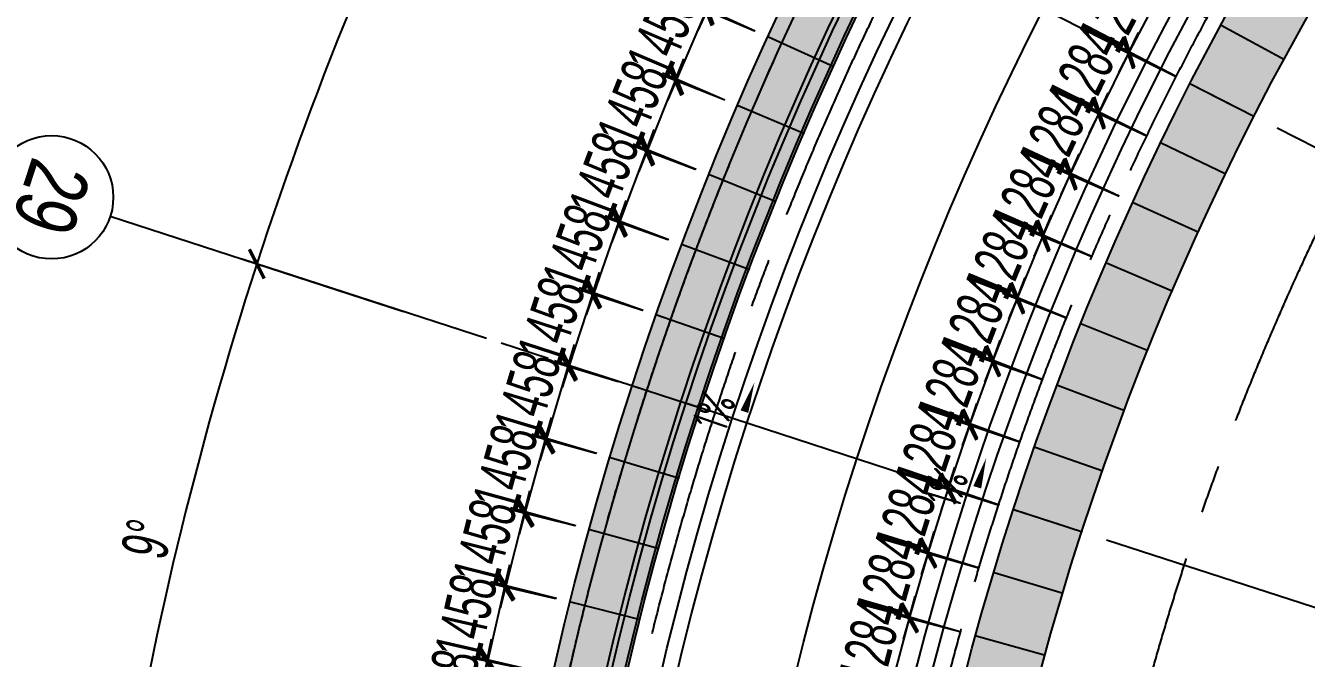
# Model space of a CAD drawing. Extents: x 104132 to 3338343, y -1228862 to 1409848.
# Drawn here: x 1687345 to 1712279, y 105280 to 117598 of the extents above; entities that cross this region are included whole.
import ezdxf
from ezdxf.enums import TextEntityAlignment as Align

# ---------------------------------------------------------------- set-up
doc = ezdxf.new("R2010")
doc.units = 0
doc.linetypes.add('CENTER', pattern=[50.8, 31.75, -6.35, 6.35, -6.35])
doc.linetypes.add('CENTER2', pattern=[28.575, 19.05, -3.175, 3.175, -3.175])
doc.layers.get('0').update_dxf_attribs({"color": 8})
doc.layers.get('Defpoints').update_dxf_attribs({"color": 8})
for name, color, linetype in [('#幕墙线-平面', 8, 'Continuous'), ('#标注', 8, 'Continuous'), ('#轴线', 8, 'CENTER2'), ('A-ROOF-DRAN', 8, 'Continuous'), ('dim', 8, 'Continuous'), ('DIM_SYMB', 8, 'Continuous'), ('DOTE', 8, 'CENTER'), ('IEL-FINE', 8, 'Continuous'), ('分水线', 8, 'Continuous'), ('女儿墙', 8, 'Continuous')]:
    doc.layers.add(name, color=color, linetype=linetype)
doc.styles.add('JHZX', font='jrs.shx', dxfattribs={"width": 0.6, "bigfont": 'jhz.shx'})
doc.styles.add('XD2008', font='xd-hzs.shx', dxfattribs={"width": 0.7, "bigfont": 'xd-hztxt.shx'})
doc.dimstyles.new('JZBZ-300', dxfattribs={"dimscale": 300, "dimtxt": 3, "dimasz": 1.5, "dimexe": 1, "dimexo": 1, "dimgap": 0.5, "dimtad": 1, "dimdec": 0, "dimdsep": 46, "dimtxsty": 'JHZX', "dimblk1": 'ARCHTICK', "dimblk2": 'ARCHTICK', "dimsah": 1, "dimcen": 0, "dimclrd": 1, "dimclre": 1, "dimclrt": 2, "dimadec": 3, "dimazin": 2, "dimtfac": 1, "dimtdec": 0, "dimtix": 1, "dimtmove": 0, "dimatfit": 3, "dimfxl": 1, "dimtolj": 1, "dimlwd": -1, "dimlwe": -1, "dimarcsym": 1})

# ---------------------------------------------------------------- blocks, each defined once
blk = doc.blocks.new('_ARCHTICK')
at = {"color": 0, "linetype": 'ByBlock', "const_width": 0.15}
blk.add_lwpolyline([(-0.5, -0.5), (0.5, 0.5)], dxfattribs=at)
blk = doc.blocks.new('*D32')
at = {"layer": '#标注', "color": 1, "ltscale": 300, "transparency": 16777216}
for p, q in [((510879, -116475), (506424, -114205)), ((506796, -126333), (502041, -124788))]:
    blk.add_line(p, q, dxfattribs=at)
blk.add_arc((571468, -147346), 72700, 153, 162, dxfattribs=at)
at = {"layer": 'Defpoints', "color": 0, "ltscale": 300, "transparency": 16777216}
for p in [(511147, -116611), (505053, -117776), (507081, -126425), (571468, -147346)]:
    blk.add_point(p, dxfattribs=at)
at = {"layer": '#标注', "color": 1, "ltscale": 300, "transparency": 16777216, "xscale": 450, "yscale": 450, "zscale": 450}
for p, rotation in [((506692, -114341), 62.99999999999964), ((502326, -124880), 251.9999999999995)]:
    blk.add_blockref('_ARCHTICK', p, dxfattribs=dict(at, rotation=rotation))
at = {"layer": '#标注', "color": 2, "ltscale": 300, "transparency": 16777216, "insert": (503747, -119295), "char_height": 900, "attachment_point": 5, "rotation": 67.5, "style": 'JHZX'}
blk.add_mtext('\\A1;9°', dxfattribs=at)
blk = doc.blocks.new('*D33')
at = {"layer": '#标注', "color": 1, "ltscale": 300, "transparency": 16777216}
for p, q in [((506796, -126333), (502041, -124788)), ((504305, -136708), (499367, -135926))]:
    blk.add_line(p, q, dxfattribs=at)
blk.add_arc((571468, -147346), 72700, 162, 171, dxfattribs=at)
at = {"layer": 'Defpoints', "color": 0, "ltscale": 300, "transparency": 16777216}
for p in [(507081, -126425), (501245, -128530), (504601, -136755), (571468, -147346)]:
    blk.add_point(p, dxfattribs=at)
at = {"layer": '#标注', "color": 1, "ltscale": 300, "transparency": 16777216, "xscale": 450, "yscale": 450, "zscale": 450}
for p, rotation in [((502326, -124880), 71.99999999999929), ((499663, -135973), 261.0000000000004)]:
    blk.add_blockref('_ARCHTICK', p, dxfattribs=dict(at, rotation=rotation))
at = {"layer": '#标注', "color": 2, "ltscale": 300, "transparency": 16777216, "insert": (500193, -130234), "char_height": 900, "attachment_point": 5, "rotation": 76.5, "style": 'JHZX'}
blk.add_mtext('\\A1;9°', dxfattribs=at)
blk = doc.blocks.new('*U1046')
blk.add_line((0, -20), (0, 0))
blk.add_circle((0, -24), 4)
at = {"style": 'JHZX', "width": 0.75}
blk.add_attdef('AXES', text='', height=4, dxfattribs=at).set_placement((0, -24), align=Align.MIDDLE_CENTER)
blk = doc.blocks.new('A$C49f573b4')
at = {"layer": '女儿墙'}
for radius in [63900, 63650]:
    blk.add_circle((0, 0), radius, dxfattribs=at)
blk = doc.blocks.new('*U481')
at = {"layer": '#幕墙线-平面', "ltscale": 300}
blk.add_line((63600, -63600), (65000, -63600), dxfattribs=at)
blk = doc.blocks.new('*U482')
at = {"layer": '#幕墙线-平面'}
for p, rotation in [((876860, -21075), 155.5714285714589), ((878166, -21651), 156.857142857173), ((879485, -22197), 158.1428571428869), ((880815, -22713), 159.4285714286004), ((882157, -23200), 160.7142857143139), ((883509, -23656), 162.0000000000278), ((884871, -24082), 163.2857142857419), ((886243, -24477), 164.571428571456), ((887622, -24841), 165.8571428571698)]:
    blk.add_blockref('*U481', p, dxfattribs=dict(at, rotation=rotation))
blk = doc.blocks.new('*U483')
at = {"layer": '#幕墙线-平面', "ltscale": 300}
blk.add_line((55800, -55800), (57200, -55800), dxfattribs=at)
blk = doc.blocks.new('*U484')
at = {"layer": '#幕墙线-平面'}
for p, rotation in [((876721, -12306), 151.7142857143123), ((877830, -12887), 153.0000000000261), ((878952, -13443), 154.2857142857403), ((880086, -13974), 155.5714285714544), ((881232, -14479), 156.8571428571679), ((882388, -14958), 158.1428571428811), ((883556, -15411), 159.4285714285947), ((884733, -15838), 160.7142857143083), ((885919, -16238), 162.0000000000221), ((887114, -16611), 163.2857142857362), ((888318, -16958), 164.57142857145)]:
    blk.add_blockref('*U483', p, dxfattribs=dict(at, rotation=rotation))
blk = doc.blocks.new('*D560')
at = {"layer": 'Defpoints', "color": 0, "ltscale": 300, "transparency": 16777216}
for p in [(839794, 51294), (838206, 50131), (839502, 49866)]:
    blk.add_point(p, dxfattribs=at)
at = {"layer": 'dim', "color": 1, "ltscale": 300, "transparency": 16777216}
for p, q in [((838498, 51560), (838588, 52001)), ((839500, 51355), (838204, 51620)), ((838498, 51560), (838206, 50131)), ((839208, 49926), (837912, 50191)), ((838206, 50131), (838115, 49690))]:
    blk.add_line(p, q, dxfattribs=at)
at = {"layer": 'dim', "color": 1, "ltscale": 300, "transparency": 16777216, "xscale": 450, "yscale": 450, "zscale": 450}
for p, rotation in [((838498, 51560), 258.4285714286028), ((838206, 50131), 78.42857142860282)]:
    blk.add_blockref('_ARCHTICK', p, dxfattribs=dict(at, rotation=rotation))
at = {"layer": 'dim', "color": 2, "ltscale": 300, "transparency": 16777216, "insert": (837764, 50966), "char_height": 900, "attachment_point": 5, "rotation": 78.4286, "style": 'JHZX'}
blk.add_mtext('\\A1;1458', dxfattribs=at)
blk = doc.blocks.new('*D561')
at = {"layer": 'Defpoints', "color": 0, "ltscale": 300, "transparency": 16777216}
for p in [(840135, 52713), (838520, 51585), (839810, 51291)]:
    blk.add_point(p, dxfattribs=at)
at = {"layer": 'dim', "color": 1, "ltscale": 300, "transparency": 16777216}
for p, q in [((838845, 53007), (838945, 53446)), ((838845, 53007), (838520, 51585)), ((839842, 52779), (838552, 53074)), ((839518, 51358), (838228, 51652)), ((838520, 51585), (838420, 51146))]:
    blk.add_line(p, q, dxfattribs=at)
at = {"layer": 'dim', "color": 1, "ltscale": 300, "transparency": 16777216, "xscale": 450, "yscale": 450, "zscale": 450}
for p, rotation in [((838845, 53007), 257.1428571428889), ((838520, 51585), 77.14285714288894)]:
    blk.add_blockref('_ARCHTICK', p, dxfattribs=dict(at, rotation=rotation))
at = {"layer": 'dim', "color": 2, "ltscale": 300, "transparency": 16777216, "insert": (838098, 52430), "char_height": 900, "attachment_point": 5, "rotation": 77.1429, "style": 'JHZX'}
blk.add_mtext('\\A1;1458', dxfattribs=at)
blk = doc.blocks.new('*D562')
at = {"layer": 'Defpoints', "color": 0, "ltscale": 300, "transparency": 16777216}
for p in [(840507, 54123), (838868, 53032), (840151, 52709)]:
    blk.add_point(p, dxfattribs=at)
at = {"layer": 'dim', "color": 1, "ltscale": 300, "transparency": 16777216}
for p, q in [((839224, 54446), (839334, 54883)), ((839224, 54446), (838868, 53032)), ((840216, 54196), (838933, 54519)), ((839860, 52782), (838577, 53105)), ((838868, 53032), (838758, 52596))]:
    blk.add_line(p, q, dxfattribs=at)
at = {"layer": 'dim', "color": 1, "ltscale": 300, "transparency": 16777216, "xscale": 450, "yscale": 450, "zscale": 450}
for p, rotation in [((839224, 54446), 255.8571428571762), ((838868, 53032), 75.85714285717619)]:
    blk.add_blockref('_ARCHTICK', p, dxfattribs=dict(at, rotation=rotation))
at = {"layer": 'dim', "color": 2, "ltscale": 300, "transparency": 16777216, "insert": (838464, 53886), "char_height": 900, "attachment_point": 5, "rotation": 75.8571, "style": 'JHZX'}
blk.add_mtext('\\A1;1458', dxfattribs=at)
blk = doc.blocks.new('*D563')
at = {"layer": 'Defpoints', "color": 0, "ltscale": 300, "transparency": 16777216}
for p in [(840911, 55524), (839247, 54470), (840523, 54119)]:
    blk.add_point(p, dxfattribs=at)
at = {"layer": 'dim', "color": 1, "ltscale": 300, "transparency": 16777216}
for p, q in [((839635, 55876), (839755, 56310)), ((839635, 55876), (839247, 54470)), ((840621, 55604), (839346, 55956)), ((840233, 54198), (838958, 54550)), ((839247, 54470), (839128, 54037))]:
    blk.add_line(p, q, dxfattribs=at)
at = {"layer": 'dim', "color": 1, "ltscale": 300, "transparency": 16777216, "xscale": 450, "yscale": 450, "zscale": 450}
for p, rotation in [((839635, 55876), 254.5714285714625), ((839247, 54470), 74.57142857146252)]:
    blk.add_blockref('_ARCHTICK', p, dxfattribs=dict(at, rotation=rotation))
at = {"layer": 'dim', "color": 2, "ltscale": 300, "transparency": 16777216, "insert": (838863, 55333), "char_height": 900, "attachment_point": 5, "rotation": 74.5714, "style": 'JHZX'}
blk.add_mtext('\\A1;1458', dxfattribs=at)
blk = doc.blocks.new('*D564')
at = {"layer": 'Defpoints', "color": 0, "ltscale": 300, "transparency": 16777216}
for p in [(841346, 56917), (839659, 55900), (840926, 55520)]:
    blk.add_point(p, dxfattribs=at)
at = {"layer": 'dim', "color": 1, "ltscale": 300, "transparency": 16777216}
for p, q in [((840079, 57297), (840208, 57728)), ((841058, 57003), (839791, 57383)), ((840079, 57297), (839659, 55900)), ((840639, 55606), (839372, 55986)), ((839659, 55900), (839530, 55469))]:
    blk.add_line(p, q, dxfattribs=at)
at = {"layer": 'dim', "color": 1, "ltscale": 300, "transparency": 16777216, "xscale": 450, "yscale": 450, "zscale": 450}
for p, rotation in [((840079, 57297), 253.2857142857487), ((839659, 55900), 73.28571428574874)]:
    blk.add_blockref('_ARCHTICK', p, dxfattribs=dict(at, rotation=rotation))
at = {"layer": 'dim', "color": 2, "ltscale": 300, "transparency": 16777216, "insert": (839294, 56771), "char_height": 900, "attachment_point": 5, "rotation": 73.2857, "style": 'JHZX'}
blk.add_mtext('\\A1;1458', dxfattribs=at)
blk = doc.blocks.new('*D565')
at = {"layer": 'Defpoints', "color": 0, "ltscale": 300, "transparency": 16777216}
for p in [(841812, 58299), (840103, 57320), (841361, 56911)]:
    blk.add_point(p, dxfattribs=at)
at = {"layer": 'dim', "color": 1, "ltscale": 300, "transparency": 16777216}
for p, q in [((840554, 58707), (840693, 59135)), ((840554, 58707), (840103, 57320)), ((841527, 58391), (840269, 58800)), ((841076, 57004), (839818, 57413)), ((840103, 57320), (839964, 56892))]:
    blk.add_line(p, q, dxfattribs=at)
at = {"layer": 'dim', "color": 1, "ltscale": 300, "transparency": 16777216, "xscale": 450, "yscale": 450, "zscale": 450}
for p, rotation in [((840554, 58707), 252.000000000034), ((840103, 57320), 72.00000000003405)]:
    blk.add_blockref('_ARCHTICK', p, dxfattribs=dict(at, rotation=rotation))
at = {"layer": 'dim', "color": 2, "ltscale": 300, "transparency": 16777216, "insert": (839758, 58199), "char_height": 900, "attachment_point": 5, "rotation": 72, "style": 'JHZX'}
blk.add_mtext('\\A1;1458', dxfattribs=at)
blk = doc.blocks.new('*D566')
at = {"layer": 'Defpoints', "color": 0, "ltscale": 300, "transparency": 16777216}
for p in [(842309, 59670), (840579, 58730), (841827, 58293)]:
    blk.add_point(p, dxfattribs=at)
at = {"layer": 'dim', "color": 1, "ltscale": 300, "transparency": 16777216}
for p, q in [((841060, 60107), (841209, 60531)), ((841060, 60107), (840579, 58730)), ((842026, 59769), (840777, 60206)), ((841544, 58392), (840296, 58829)), ((840579, 58730), (840430, 58305))]:
    blk.add_line(p, q, dxfattribs=at)
at = {"layer": 'dim', "color": 1, "ltscale": 300, "transparency": 16777216, "xscale": 450, "yscale": 450, "zscale": 450}
for p, rotation in [((841060, 60107), 250.7142857143229), ((840579, 58730), 70.71428571432287)]:
    blk.add_blockref('_ARCHTICK', p, dxfattribs=dict(at, rotation=rotation))
at = {"layer": 'dim', "color": 2, "ltscale": 300, "transparency": 16777216, "insert": (840253, 59617), "char_height": 900, "attachment_point": 5, "rotation": 70.7143, "style": 'JHZX'}
blk.add_mtext('\\A1;1458', dxfattribs=at)
blk = doc.blocks.new('*D567')
at = {"layer": 'Defpoints', "color": 0, "ltscale": 300, "transparency": 16777216}
for p in [(842837, 61029), (841086, 60129), (842324, 59664)]:
    blk.add_point(p, dxfattribs=at)
at = {"layer": 'dim', "color": 1, "ltscale": 300, "transparency": 16777216}
for p, q in [((841598, 61494), (841756, 61916)), ((842556, 61135), (841318, 61600)), ((841598, 61494), (841086, 60129)), ((842044, 59769), (840805, 60234)), ((841086, 60129), (840928, 59707))]:
    blk.add_line(p, q, dxfattribs=at)
at = {"layer": 'dim', "color": 1, "ltscale": 300, "transparency": 16777216, "xscale": 450, "yscale": 450, "zscale": 450}
for p, rotation in [((841598, 61494), 249.4285714286054), ((841086, 60129), 69.42857142860538)]:
    blk.add_blockref('_ARCHTICK', p, dxfattribs=dict(at, rotation=rotation))
at = {"layer": 'dim', "color": 2, "ltscale": 300, "transparency": 16777216, "insert": (840780, 61022), "char_height": 900, "attachment_point": 5, "rotation": 69.4286, "style": 'JHZX'}
blk.add_mtext('\\A1;1458', dxfattribs=at)
blk = doc.blocks.new('*D568')
at = {"layer": 'Defpoints', "color": 0, "ltscale": 300, "transparency": 16777216}
for p in [(843395, 62377), (841624, 61516), (842852, 61023)]:
    blk.add_point(p, dxfattribs=at)
at = {"layer": 'dim', "color": 1, "ltscale": 300, "transparency": 16777216}
for p, q in [((842167, 62869), (842335, 63287)), ((842167, 62869), (841624, 61516)), ((843117, 62489), (841889, 62981)), ((842574, 61135), (841346, 61627)), ((841624, 61516), (841457, 61098))]:
    blk.add_line(p, q, dxfattribs=at)
at = {"layer": 'dim', "color": 1, "ltscale": 300, "transparency": 16777216, "xscale": 450, "yscale": 450, "zscale": 450}
for p, rotation in [((842167, 62869), 248.1428571428944), ((841624, 61516), 68.14285714289444)]:
    blk.add_blockref('_ARCHTICK', p, dxfattribs=dict(at, rotation=rotation))
at = {"layer": 'dim', "color": 2, "ltscale": 300, "transparency": 16777216, "insert": (841339, 62416), "char_height": 900, "attachment_point": 5, "rotation": 68.1429, "style": 'JHZX'}
blk.add_mtext('\\A1;1458', dxfattribs=at)
blk = doc.blocks.new('*D569')
at = {"layer": 'Defpoints', "color": 0, "ltscale": 300, "transparency": 16777216}
for p in [(843983, 63711), (842194, 62890), (843410, 62370)]:
    blk.add_point(p, dxfattribs=at)
at = {"layer": 'dim', "color": 1, "ltscale": 300, "transparency": 16777216}
for p, q in [((842767, 64231), (842944, 64645)), ((843707, 63829), (842491, 64349)), ((842767, 64231), (842194, 62890)), ((843134, 62488), (841918, 63008)), ((842194, 62890), (842017, 62477))]:
    blk.add_line(p, q, dxfattribs=at)
at = {"layer": 'dim', "color": 1, "ltscale": 300, "transparency": 16777216, "xscale": 450, "yscale": 450, "zscale": 450}
for p, rotation in [((842767, 64231), 246.85714285718), ((842194, 62890), 66.85714285717995)]:
    blk.add_blockref('_ARCHTICK', p, dxfattribs=dict(at, rotation=rotation))
at = {"layer": 'dim', "color": 2, "ltscale": 300, "transparency": 16777216, "insert": (841929, 63797), "char_height": 900, "attachment_point": 5, "rotation": 66.8571, "style": 'JHZX'}
blk.add_mtext('\\A1;1458', dxfattribs=at)
blk = doc.blocks.new('*D570')
at = {"layer": 'Defpoints', "color": 0, "ltscale": 300, "transparency": 16777216}
for p in [(844601, 65033), (842794, 64252), (843998, 63705)]:
    blk.add_point(p, dxfattribs=at)
at = {"layer": 'dim', "color": 1, "ltscale": 300, "transparency": 16777216}
for p, q in [((843397, 65580), (843583, 65989)), ((843397, 65580), (842794, 64252)), ((844328, 65157), (843124, 65704)), ((843725, 63829), (842521, 64376)), ((842794, 64252), (842608, 63842))]:
    blk.add_line(p, q, dxfattribs=at)
at = {"layer": 'dim', "color": 1, "ltscale": 300, "transparency": 16777216, "xscale": 450, "yscale": 450, "zscale": 450}
for p, rotation in [((843397, 65580), 245.5714285714646), ((842794, 64252), 65.57142857146455)]:
    blk.add_blockref('_ARCHTICK', p, dxfattribs=dict(at, rotation=rotation))
at = {"layer": 'dim', "color": 2, "ltscale": 300, "transparency": 16777216, "insert": (842549, 65164), "char_height": 900, "attachment_point": 5, "rotation": 65.5714, "style": 'JHZX'}
blk.add_mtext('\\A1;1458', dxfattribs=at)
blk = doc.blocks.new('*D778')
at = {"layer": '#标注', "color": 1, "ltscale": 300, "transparency": 16777216}
for p, q in [((851598, 64562), (851807, 64960)), ((852527, 64076), (851333, 64701)), ((851598, 64562), (851003, 63425)), ((851931, 62939), (850737, 63564)), ((851003, 63425), (850794, 63026))]:
    blk.add_line(p, q, dxfattribs=at)
at = {"layer": 'Defpoints', "color": 0, "ltscale": 300, "transparency": 16777216}
for p in [(852792, 63936), (851003, 63425), (852197, 62799)]:
    blk.add_point(p, dxfattribs=at)
at = {"layer": '#标注', "color": 1, "ltscale": 300, "transparency": 16777216, "xscale": 450, "yscale": 450, "zscale": 450}
for p, rotation in [((851598, 64562), 242.3571428559356), ((851003, 63425), 62.35714285593559)]:
    blk.add_blockref('_ARCHTICK', p, dxfattribs=dict(at, rotation=rotation))
at = {"layer": '#标注', "color": 2, "ltscale": 300, "transparency": 16777216, "insert": (850769, 64272), "char_height": 900, "attachment_point": 5, "rotation": 62.3571, "style": 'JHZX'}
blk.add_mtext('\\A1;1284', dxfattribs=at)
blk = doc.blocks.new('*D779')
at = {"layer": '#标注', "color": 1, "ltscale": 300, "transparency": 16777216}
for p, q in [((850989, 63398), (851189, 63801)), ((850989, 63398), (850419, 62248)), ((851928, 62933), (850720, 63531)), ((851358, 61782), (850151, 62381)), ((850419, 62248), (850220, 61844))]:
    blk.add_line(p, q, dxfattribs=at)
at = {"layer": 'Defpoints', "color": 0, "ltscale": 300, "transparency": 16777216}
for p in [(852197, 62799), (850419, 62248), (851627, 61649)]:
    blk.add_point(p, dxfattribs=at)
at = {"layer": '#标注', "color": 1, "ltscale": 300, "transparency": 16777216, "xscale": 450, "yscale": 450, "zscale": 450}
for p, rotation in [((850989, 63398), 243.6428571416509), ((850419, 62248), 63.64285714165089)]:
    blk.add_blockref('_ARCHTICK', p, dxfattribs=dict(at, rotation=rotation))
at = {"layer": '#标注', "color": 2, "ltscale": 300, "transparency": 16777216, "insert": (850167, 63089), "char_height": 900, "attachment_point": 5, "rotation": 63.6429, "style": 'JHZX'}
blk.add_mtext('\\A1;1284', dxfattribs=at)
blk = doc.blocks.new('*D780')
at = {"layer": '#标注', "color": 1, "ltscale": 300, "transparency": 16777216}
for p, q in [((850406, 62220), (850597, 62628)), ((851355, 61776), (850135, 62347)), ((850406, 62220), (849862, 61058)), ((850811, 60614), (849591, 61185)), ((849862, 61058), (849672, 60650))]:
    blk.add_line(p, q, dxfattribs=at)
at = {"layer": 'Defpoints', "color": 0, "ltscale": 300, "transparency": 16777216}
for p in [(851627, 61649), (849862, 61058), (851083, 60487)]:
    blk.add_point(p, dxfattribs=at)
at = {"layer": '#标注', "color": 1, "ltscale": 300, "transparency": 16777216, "xscale": 450, "yscale": 450, "zscale": 450}
for p, rotation in [((850406, 62220), 244.9285714273623), ((849862, 61058), 64.92857142736233)]:
    blk.add_blockref('_ARCHTICK', p, dxfattribs=dict(at, rotation=rotation))
at = {"layer": '#标注', "color": 2, "ltscale": 300, "transparency": 16777216, "insert": (849591, 61893), "char_height": 900, "attachment_point": 5, "rotation": 64.9286, "style": 'JHZX'}
blk.add_mtext('\\A1;1284', dxfattribs=at)
blk = doc.blocks.new('*D781')
at = {"layer": '#标注', "color": 1, "ltscale": 300, "transparency": 16777216}
for p, q in [((849850, 61030), (850031, 61442)), ((850809, 60608), (849575, 61151)), ((849850, 61030), (849332, 59856)), ((850291, 59433), (849058, 59977)), ((849332, 59856), (849151, 59444))]:
    blk.add_line(p, q, dxfattribs=at)
at = {"layer": 'Defpoints', "color": 0, "ltscale": 300, "transparency": 16777216}
for p in [(851083, 60487), (849332, 59856), (850565, 59312)]:
    blk.add_point(p, dxfattribs=at)
at = {"layer": '#标注', "color": 1, "ltscale": 300, "transparency": 16777216, "xscale": 450, "yscale": 450, "zscale": 450}
for p, rotation in [((849850, 61030), 246.214285713078), ((849332, 59856), 66.21428571307798)]:
    blk.add_blockref('_ARCHTICK', p, dxfattribs=dict(at, rotation=rotation))
at = {"layer": '#标注', "color": 2, "ltscale": 300, "transparency": 16777216, "insert": (849042, 60685), "char_height": 900, "attachment_point": 5, "rotation": 66.2143, "style": 'JHZX'}
blk.add_mtext('\\A1;1284', dxfattribs=at)
blk = doc.blocks.new('*D782')
at = {"layer": '#标注', "color": 1, "ltscale": 300, "transparency": 16777216}
for p, q in [((849320, 59828), (849493, 60244)), ((850288, 59427), (849043, 59943)), ((849320, 59828), (848829, 58642)), ((849797, 58241), (848552, 58757)), ((848829, 58642), (848657, 58226))]:
    blk.add_line(p, q, dxfattribs=at)
at = {"layer": 'Defpoints', "color": 0, "ltscale": 300, "transparency": 16777216}
for p in [(850565, 59312), (848829, 58642), (850074, 58126)]:
    blk.add_point(p, dxfattribs=at)
at = {"layer": '#标注', "color": 1, "ltscale": 300, "transparency": 16777216, "xscale": 450, "yscale": 450, "zscale": 450}
for p, rotation in [((849320, 59828), 247.4999999987911), ((848829, 58642), 67.49999999879105)]:
    blk.add_blockref('_ARCHTICK', p, dxfattribs=dict(at, rotation=rotation))
at = {"layer": '#标注', "color": 2, "ltscale": 300, "transparency": 16777216, "insert": (848520, 59465), "char_height": 900, "attachment_point": 5, "rotation": 67.5, "style": 'JHZX'}
blk.add_mtext('\\A1;1284', dxfattribs=at)
blk = doc.blocks.new('*D783')
at = {"layer": '#标注', "color": 1, "ltscale": 300, "transparency": 16777216}
for p, q in [((848818, 58614), (848981, 59033)), ((848818, 58614), (848353, 57417)), ((849795, 58235), (848538, 58723)), ((849330, 57038), (848074, 57526)), ((848353, 57417), (848191, 56998))]:
    blk.add_line(p, q, dxfattribs=at)
at = {"layer": 'Defpoints', "color": 0, "ltscale": 300, "transparency": 16777216}
for p in [(850074, 58126), (848353, 57417), (849610, 56930)]:
    blk.add_point(p, dxfattribs=at)
at = {"layer": '#标注', "color": 1, "ltscale": 300, "transparency": 16777216, "xscale": 450, "yscale": 450, "zscale": 450}
for p, rotation in [((848818, 58614), 248.785714284505), ((848353, 57417), 68.78571428450503)]:
    blk.add_blockref('_ARCHTICK', p, dxfattribs=dict(at, rotation=rotation))
at = {"layer": '#标注', "color": 2, "ltscale": 300, "transparency": 16777216, "insert": (848026, 58233), "char_height": 900, "attachment_point": 5, "rotation": 68.7857, "style": 'JHZX'}
blk.add_mtext('\\A1;1284', dxfattribs=at)
blk = doc.blocks.new('*D784')
at = {"layer": '#标注', "color": 1, "ltscale": 300, "transparency": 16777216}
for p, q in [((848343, 57389), (848496, 57812)), ((848343, 57389), (847905, 56182)), ((849328, 57032), (848061, 57491)), ((848890, 55825), (847623, 56285)), ((847905, 56182), (847752, 55759))]:
    blk.add_line(p, q, dxfattribs=at)
at = {"layer": 'Defpoints', "color": 0, "ltscale": 300, "transparency": 16777216}
for p in [(849610, 56930), (847905, 56182), (849172, 55723)]:
    blk.add_point(p, dxfattribs=at)
at = {"layer": '#标注', "color": 1, "ltscale": 300, "transparency": 16777216, "xscale": 450, "yscale": 450, "zscale": 450}
for p, rotation in [((848343, 57389), 250.0714285702178), ((847905, 56182), 70.07142857021775)]:
    blk.add_blockref('_ARCHTICK', p, dxfattribs=dict(at, rotation=rotation))
at = {"layer": '#标注', "color": 2, "ltscale": 300, "transparency": 16777216, "insert": (847560, 56990), "char_height": 900, "attachment_point": 5, "rotation": 70.0714, "style": 'JHZX'}
blk.add_mtext('\\A1;1284', dxfattribs=at)
blk = doc.blocks.new('*D785')
at = {"layer": '#标注', "color": 1, "ltscale": 300, "transparency": 16777216}
for p, q in [((847895, 56154), (848039, 56580)), ((847895, 56154), (847485, 54938)), ((848888, 55819), (847611, 56250)), ((848478, 54603), (847201, 55034)), ((847485, 54938), (847341, 54511))]:
    blk.add_line(p, q, dxfattribs=at)
at = {"layer": 'Defpoints', "color": 0, "ltscale": 300, "transparency": 16777216}
for p in [(849172, 55723), (847485, 54938), (848762, 54507)]:
    blk.add_point(p, dxfattribs=at)
at = {"layer": '#标注', "color": 1, "ltscale": 300, "transparency": 16777216, "xscale": 450, "yscale": 450, "zscale": 450}
for p, rotation in [((847895, 56154), 251.3571428559325), ((847485, 54938), 71.35714285593244)]:
    blk.add_blockref('_ARCHTICK', p, dxfattribs=dict(at, rotation=rotation))
at = {"layer": '#标注', "color": 2, "ltscale": 300, "transparency": 16777216, "insert": (847122, 55738), "char_height": 900, "attachment_point": 5, "rotation": 71.3571, "style": 'JHZX'}
blk.add_mtext('\\A1;1284', dxfattribs=at)
blk = doc.blocks.new('*D786')
at = {"layer": '#标注', "color": 1, "ltscale": 300, "transparency": 16777216}
for p, q in [((847476, 54909), (847610, 55338)), ((847476, 54909), (847093, 53684)), ((848476, 54596), (847189, 54998)), ((848093, 53371), (846806, 53773)), ((847093, 53684), (846958, 53254))]:
    blk.add_line(p, q, dxfattribs=at)
at = {"layer": 'Defpoints', "color": 0, "ltscale": 300, "transparency": 16777216}
for p in [(848762, 54507), (847093, 53684), (848379, 53282)]:
    blk.add_point(p, dxfattribs=at)
at = {"layer": '#标注', "color": 1, "ltscale": 300, "transparency": 16777216, "xscale": 450, "yscale": 450, "zscale": 450}
for p, rotation in [((847476, 54909), 252.6428571416469), ((847093, 53684), 72.64285714164687)]:
    blk.add_blockref('_ARCHTICK', p, dxfattribs=dict(at, rotation=rotation))
at = {"layer": '#标注', "color": 2, "ltscale": 300, "transparency": 16777216, "insert": (846712, 54475), "char_height": 900, "attachment_point": 5, "rotation": 72.6429, "style": 'JHZX'}
blk.add_mtext('\\A1;1284', dxfattribs=at)
blk = doc.blocks.new('*D787')
at = {"layer": '#标注', "color": 1, "ltscale": 300, "transparency": 16777216}
for p, q in [((847084, 53655), (847209, 54087)), ((847084, 53655), (846729, 52421)), ((848091, 53365), (846796, 53738)), ((847736, 52131), (846440, 52505)), ((846729, 52421), (846604, 51989))]:
    blk.add_line(p, q, dxfattribs=at)
at = {"layer": 'Defpoints', "color": 0, "ltscale": 300, "transparency": 16777216}
for p in [(848379, 53282), (846729, 52421), (848024, 52048)]:
    blk.add_point(p, dxfattribs=at)
at = {"layer": '#标注', "color": 1, "ltscale": 300, "transparency": 16777216, "xscale": 450, "yscale": 450, "zscale": 450}
for p, rotation in [((847084, 53655), 253.9285714273621), ((846729, 52421), 73.92857142736213)]:
    blk.add_blockref('_ARCHTICK', p, dxfattribs=dict(at, rotation=rotation))
at = {"layer": '#标注', "color": 2, "ltscale": 300, "transparency": 16777216, "insert": (846330, 53204), "char_height": 900, "attachment_point": 5, "rotation": 73.9286, "style": 'JHZX'}
blk.add_mtext('\\A1;1284', dxfattribs=at)
blk = doc.blocks.new('*D788')
at = {"layer": '#标注', "color": 1, "ltscale": 300, "transparency": 16777216}
for p, q in [((846721, 52392), (846835, 52827)), ((846721, 52392), (846393, 51151)), ((847734, 52125), (846431, 52469)), ((847406, 50884), (846103, 51228)), ((846393, 51151), (846278, 50716))]:
    blk.add_line(p, q, dxfattribs=at)
at = {"layer": 'Defpoints', "color": 0, "ltscale": 300, "transparency": 16777216}
for p in [(848024, 52048), (846393, 51151), (847696, 50807)]:
    blk.add_point(p, dxfattribs=at)
at = {"layer": '#标注', "color": 1, "ltscale": 300, "transparency": 16777216, "xscale": 450, "yscale": 450, "zscale": 450}
for p, rotation in [((846721, 52392), 255.214285713073), ((846393, 51151), 75.214285713073)]:
    blk.add_blockref('_ARCHTICK', p, dxfattribs=dict(at, rotation=rotation))
at = {"layer": '#标注', "color": 2, "ltscale": 300, "transparency": 16777216, "insert": (845977, 51925), "char_height": 900, "attachment_point": 5, "rotation": 75.2143, "style": 'JHZX'}
blk.add_mtext('\\A1;1284', dxfattribs=at)
blk = doc.blocks.new('轴网20240313')
at = {"layer": '#标注', "ltscale": 300}
blk.add_circle((571467.9, -147345.9), 64700, dxfattribs=at)
at = {"layer": '#轴线', "ltscale": 300}
for p, q in [((557835.5, -140399.8), (511146.7, -116610.7)), ((556916.7, -142617.9), (507081.3, -126425.4))]:
    blk.add_line(p, q, dxfattribs=at)
for radius in [64700, 63300, 57500, 53700]:
    blk.add_circle((571467.9, -147345.9), radius, dxfattribs=at)
at = {"layer": '#标注', "xscale": 300, "yscale": 300, "zscale": 300, "rotation": 251.9999999999865}
blk.add_blockref('*U1046', (505179.2, -125807.4), dxfattribs=at).add_auto_attribs({'AXES': '29'})
at = {"layer": '#标注', "ltscale": 300}
for base, p1, p2, picture, middle in [((505053.1, -117776.1), (511146.7, -116610.7), (507081.3, -126425.4), '*D32', (503747.5, -119295.2)), ((501245, -128529.7), (507081.3, -126425.4), (504601.4, -136755.3), '*D33', (500193.1, -130234.3))]:
    dim = blk.add_angular_dim_3p(base=base, center=(571467.9, -147345.9), p1=p1, p2=p2, dimstyle='JZBZ-300', dxfattribs=at)
    dim.commit()
    dim.dimension.update_dxf_attribs({"geometry": picture, "text_midpoint": middle})
blk = doc.blocks.new('ERTQWE')
at = {"layer": '#标注', "ltscale": 300}
for p1, p2, distance, picture, middle in [((852792.4, 63936.3), (852196.9, 62799.3), -1347.8, '*D778', (850769.2, 64271.5)), ((852196.9, 62799.3), (851627.1, 61649.2), -1347.8, '*D779', (850166.7, 63089)), ((851627.1, 61649.2), (851083.2, 60486.6), -1347.8, '*D780', (849590.9, 61893.3)), ((851083.2, 60486.6), (850565.5, 59312.1), -1347.8, '*D781', (849042, 60684.9)), ((850565.5, 59312.1), (850074.3, 58126.3), -1347.8, '*D782', (848520.4, 59464.6)), ((850074.3, 58126.3), (849609.8, 56929.7), -1347.8, '*D783', (848026.3, 58232.8)), ((849609.8, 56929.7), (849172.4, 55723), -1347.8, '*D784', (847560, 56990.3)), ((849172.4, 55723), (848762.1, 54506.8), -1347.8, '*D785', (847121.6, 55737.6)), ((848762.1, 54506.8), (848379.1, 53281.7), -1347.8, '*D786', (846711.5, 54475.4)), ((848379.137, 53281.7401), (848023.8081, 52048.3662), -1347.78, '*D787', (846329.817, 53204.2678)), ((848023.8, 52048.4), (847696.2, 50807.3), -1347.8, '*D788', (845976.7, 51924.9))]:
    dim = blk.add_aligned_dim(p1=p1, p2=p2, distance=distance, dimstyle='JZBZ-300', dxfattribs=at)
    dim.commit()
    dim.dimension.update_dxf_attribs({"geometry": picture, "text_midpoint": middle})
at = {"layer": 'dim', "ltscale": 300}
for p1, p2, distance, picture, middle in [((844601.4, 65032.6), (843998.2, 63704.7), -1322.9, '*D570', (842549, 65163.9)), ((843983.3, 63711.5), (843410.1, 62370.4), -1322.9, '*D569', (841928.6, 63796.7)), ((843395.1, 62376.9), (842852.1, 61023.3), -1322.9, '*D568', (841338.9, 62416)), ((842836.9506, 61029.3678), (842324.496, 59663.9373), -1322.9369, '*D567', (840780.4027, 61022.3241)), ((842309.2, 59669.7), (841827.5, 58293.1), -1322.9, '*D566', (840253.3, 59616.5)), ((841812, 58298.5), (841361.4, 56911.5), -1322.9, '*D565', (839757.9, 58199.2)), ((841345.8, 56916.5), (840926.4, 55519.7), -1322.9, '*D564', (839294.4, 56771.1)), ((840910.7, 55524.4), (840522.7, 54118.5), -1322.9, '*D563', (838863, 55333.1)), ((840506.9, 54122.9), (840150.6, 52708.7), -1322.9, '*D562', (838464.1, 53885.6)), ((840134.7, 52712.7), (839810.2, 51290.8), -1322.9, '*D561', (838097.7, 52429.6)), ((839794.2, 51294.5), (839501.7, 49865.7), -1322.9, '*D560', (837764.1, 50965.8))]:
    dim = blk.add_aligned_dim(p1=p1, p2=p2, distance=distance, dimstyle='JZBZ-300', dxfattribs=at)
    dim.commit()
    dim.dimension.update_dxf_attribs({"geometry": picture, "text_midpoint": middle})
blk = doc.blocks.new('QWEDSG')
at = {"layer": 'IEL-FINE', "ltscale": 300}
h = blk.add_hatch(dxfattribs=at)
h.set_pattern_fill('DOTS', color=256, scale=200)
h.set_pattern_definition([(0, (838162.48, -28168.94), (158.75, 317.5), [0, -317.5])])
edge = h.paths.add_edge_path(flags=17)
edge.add_arc((903162, 36831), 63600, 0, 360)
edge = h.paths.add_edge_path()
edge.add_arc((903162, 36831), 65000, 0, 360)
h = blk.add_hatch(dxfattribs=at)
h.set_pattern_fill('DOTS', color=256, scale=200)
h.set_pattern_definition([(0, (845962.48, -20368.94), (158.75, 317.5), [0, -317.5])])
edge = h.paths.add_edge_path(flags=17)
edge.add_arc((903162, 36831), 55800, 0, 360)
edge = h.paths.add_edge_path()
edge.add_arc((903162, 36831), 57200, 0, 360)
at = {"layer": '#幕墙线-平面'}
for radius in [65000, 64000, 63600, 57200, 55800]:
    blk.add_circle((903162, 36831), radius, dxfattribs=at)
for name in ['ERTQWE', '*U482', '*U484']:
    blk.add_blockref(name, (0, 0), dxfattribs=at)

msp = doc.modelspace()

# ---------------------------------------------------------------- linework, layer by layer
at = {"layer": 'A-ROOF-DRAN'}
for radius in [62950, 62650, 58150]:
    msp.add_circle((1760988, 90493), radius, dxfattribs=at)
msp.add_arc((1760988, 90493), 57850, 71.70287, 331.36515, dxfattribs=at)
at = {"layer": 'DIM_SYMB'}
for points in [[(1701012, 109140, 0, 0, 0), (1701534, 110651, 0, 160, 0), (1701338, 110084, 0, 0, 0)], [(1705582, 107655, 0, 0, 0), (1706047, 109185, 0, 160, 0), (1705872, 108611, 0, 0, 0)]]:
    msp.add_lwpolyline(points, format="xyseb", dxfattribs=at)
at = {"layer": '分水线'}
msp.add_circle((1760988, 90493), 60400, dxfattribs=at)

# ---------------------------------------------------------------- block references
at = {"layer": '#幕墙线-平面'}
msp.add_blockref('QWEDSG', (857825, 53662), dxfattribs=at)
at = {"layer": '#幕墙线-平面', "ltscale": 300}
msp.add_blockref('A$C49f573b4', (1760988, 90493), dxfattribs=at)
at = {"layer": 'DOTE'}
msp.add_blockref('轴网20240313', (1189520, 237839), dxfattribs=at)

# ---------------------------------------------------------------- texts
at = {"layer": 'DIM_SYMB', "style": 'XD2008', "width": 0.7}
for rotation, p in [(70.9222, (1700970, 109661)), (73.0778, (1705520, 108175))]:
    msp.add_text('1%%%', height=700, rotation=rotation, dxfattribs=at).set_placement(p)

doc.saveas('drawing.dxf')
